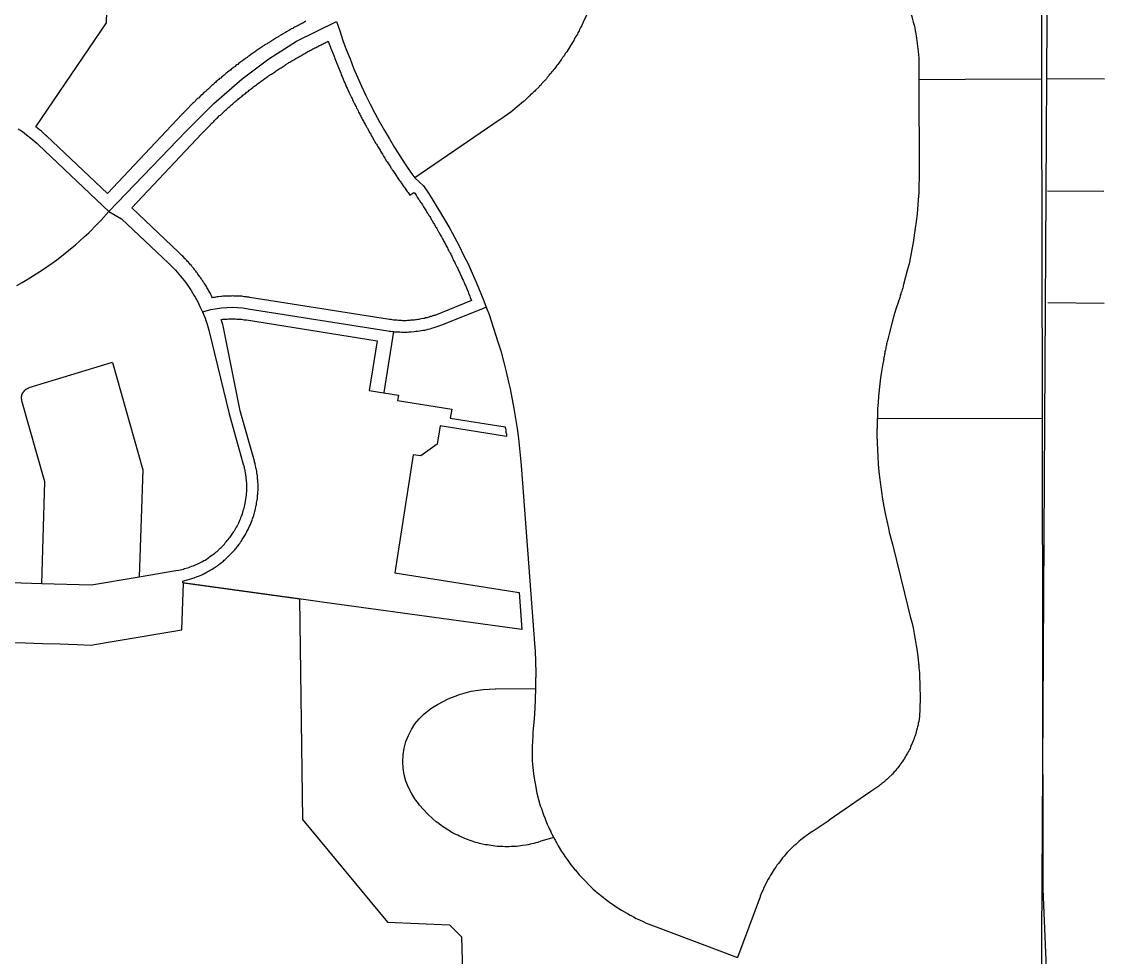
# Model space of a CAD drawing. Extents: x 1 to 394, y 101 to 384.
# Drawn here: x 372.89 to 393.91, y 128.15 to 146.33 of the extents above; entities that cross this region are included whole.
import ezdxf

# ---------------------------------------------------------------- set-up
doc = ezdxf.new("R2010")
doc.units = 0
doc.layers.get('0').update_dxf_attribs({"linetype": 'CONTINUOUS'})

msp = doc.modelspace()

# ---------------------------------------------------------------- linework, layer by layer
at = {"color": 1}
msp.add_lwpolyline([(393.878355, 333.013848), (392.55718, 105.022591)], dxfattribs=at)
at = {"color": 4}
for points in [[(392.686995, 151.822968), (392.695376, 145.434732), (392.695376, 145.21374)], [(389.724094, 147.358161), (389.736352, 147.345904), (389.765057, 147.296769), (389.797744, 147.25172), (389.912326, 147.055284), (389.940927, 147.002064), (389.990062, 146.903899), (390.039197, 146.797499), (390.059626, 146.744278), (390.080055, 146.695143), (390.100485, 146.641922), (390.120914, 146.584616), (390.141343, 146.531395), (390.17403, 146.424985), (390.190373, 146.367678), (390.202631, 146.314457), (390.218974, 146.25715), (390.231232, 146.20393), (390.243489, 146.146623), (390.243489, 146.138242)], [(384.056131, 146.871159), (383.794217, 146.31869), (383.785836, 146.29826), (383.773578, 146.273745), (383.765197, 146.253316), (383.740682, 146.212353), (383.736491, 146.200095), (383.720148, 146.171494), (383.711767, 146.151065), (383.699509, 146.130636), (383.691128, 146.110207), (383.678871, 146.085691), (383.662527, 146.057091), (383.646184, 146.032575), (383.62984, 146.003974), (383.617583, 145.983545), (383.609202, 145.963116), (383.560067, 145.881294), (383.547809, 145.864951), (383.474159, 145.742176), (383.461901, 145.725833), (383.445558, 145.705404), (383.421043, 145.66444), (383.416852, 145.656059), (383.392337, 145.627458), (383.38008, 145.607029), (383.367822, 145.590686), (383.363632, 145.582304), (383.326754, 145.533169), (383.310411, 145.51274), (383.298153, 145.492311), (383.28181, 145.475968), (383.269552, 145.455538), (383.253209, 145.435109), (383.240951, 145.418766), (383.224608, 145.398336), (383.21235, 145.381993), (383.196007, 145.361564), (383.179664, 145.34522), (383.167406, 145.324791), (383.134719, 145.292104), (383.122462, 145.271675), (383.089775, 145.238988), (383.077517, 145.218559), (383.044831, 145.185872), (383.028487, 145.165443), (382.9958, 145.132756), (382.983543, 145.116413), (382.967199, 145.095984), (382.94677, 145.07964), (382.934513, 145.063297), (382.869034, 144.997818), (382.852691, 144.977389), (382.832262, 144.961046), (382.815918, 144.944702), (382.799575, 144.932445), (382.762697, 144.895567), (382.766888, 144.899758), (382.746459, 144.879329), (382.730115, 144.867071), (382.664637, 144.801593), (382.644208, 144.785249), (382.63195, 144.776868)], [(374.58223, 142.635537), (376.08005, 144.198825), (376.616145, 144.739027), (377.168625, 145.217836), (377.688355, 145.602524), (378.224461, 145.94628), (379.002019, 146.326872)], [(379.002019, 146.326872), (379.063411, 146.146812), (379.124804, 145.962655), (379.190282, 145.782584), (379.263932, 145.602524), (379.333496, 145.422453), (379.48901, 145.070505), (379.570832, 144.894541), (379.656739, 144.722652), (379.746733, 144.550774), (379.836726, 144.382982), (379.93091, 144.2152), (380.029076, 144.047408), (380.127241, 143.883712), (380.229492, 143.720016), (380.335902, 143.55632), (380.442302, 143.396721), (380.520038, 143.290321)], [(390.243835, 146.138629), (390.26835, 146.007673), (390.301037, 145.745759), (390.309418, 145.614803), (390.309418, 145.549324), (390.313609, 145.483846), (390.313609, 145.205558)], [(390.313399, 145.205558), (391.209636, 145.209748)], [(390.313399, 145.205558), (390.313399, 145.144165)], [(390.313399, 145.144176), (390.31759, 143.425364)], [(391.209636, 145.209654), (392.695177, 145.213845)], [(392.695177, 145.21374), (392.695177, 144.988662), (392.707435, 138.845975), (392.707435, 138.624983)], [(393.914709, 145.209654), (392.805673, 145.213845)], [(382.631971, 144.775852), (382.509197, 144.669452), (382.386433, 144.571287), (382.320954, 144.522152), (382.259562, 144.477103), (382.194083, 144.432054), (382.181826, 144.423673), (380.52032, 143.29008)], [(372.819133, 144.247332), (372.900955, 144.190025), (372.941918, 144.157338), (372.982882, 144.128737), (373.064703, 144.063259), (373.101581, 144.030572), (373.142544, 143.997885), (373.179317, 143.965199), (373.203832, 143.940683), (374.582974, 142.635213)], [(390.317496, 143.425364), (390.317496, 143.286225), (390.313305, 143.142989), (390.309114, 143.003851), (390.300733, 142.864712), (390.276218, 142.586423), (390.259875, 142.447285), (390.243531, 142.312232), (390.202568, 142.033954), (390.173967, 141.898901), (390.149452, 141.759762), (390.120851, 141.624709), (390.088164, 141.489666), (390.014514, 141.21956), (390.014514, 141.211179)], [(380.520299, 143.290321), (380.688081, 143.134807), (380.798577, 142.975197), (381.003194, 142.647805), (381.10136, 142.480024), (381.199525, 142.308146), (381.293709, 142.140353), (381.383702, 141.968475), (381.46961, 141.792501), (381.555517, 141.620623), (381.637339, 141.440552), (381.715075, 141.264578), (381.862407, 140.904447), (381.907456, 140.781672)], [(392.809769, 143.040676), (393.90243, 143.032294)], [(372.793843, 141.203479), (372.896094, 141.260785), (372.994259, 141.318092), (373.288912, 141.502249), (373.477165, 141.633205), (373.571244, 141.702769), (373.661237, 141.772334), (373.931333, 141.993315), (374.017241, 142.066965), (374.103148, 142.144701), (374.189056, 142.226523), (374.352752, 142.390219), (374.430488, 142.472041), (374.581905, 142.635736)], [(374.58223, 142.635537), (374.827768, 142.496388), (375.736283, 141.636987), (375.875422, 141.497848), (375.908109, 141.460971), (375.940796, 141.420008), (376.006274, 141.346358), (376.03498, 141.305394), (376.067667, 141.264431), (376.153574, 141.141657), (376.178089, 141.100693), (376.20669, 141.05973), (376.231205, 141.014681), (376.25572, 140.973718), (376.304855, 140.883724), (376.325285, 140.838675), (376.3498, 140.793626), (376.390763, 140.703633), (376.399144, 140.687289)], [(390.014661, 141.211378), (390.01047, 141.19912), (390.00628, 141.178691), (389.997898, 141.158262), (389.993708, 141.137833), (389.985327, 141.117403), (389.981136, 141.092888), (389.964793, 141.051925), (389.960602, 141.031496), (389.952221, 141.011067), (389.94803, 140.990637), (389.939649, 140.970208), (389.935458, 140.949779), (389.927077, 140.925264), (389.918696, 140.90892), (389.914505, 140.888491), (389.86537, 140.74116), (389.828598, 140.614299), (389.79172, 140.491525), (389.726242, 140.237793), (389.722051, 140.213278)], [(376.399249, 140.687551), (376.562945, 140.7326), (376.767573, 140.765287), (376.976276, 140.777545), (377.184989, 140.765287), (377.283154, 140.748944), (380.000506, 140.319248), (380.025021, 140.315058), (380.057708, 140.310867), (380.094585, 140.306677), (380.110929, 140.306677)], [(376.399249, 140.687551), (376.411506, 140.65895), (376.42785, 140.613901), (376.448279, 140.564766), (376.464623, 140.519717), (376.480966, 140.470582), (376.497309, 140.425533), (376.509567, 140.376398), (376.521824, 140.335435), (376.914695, 138.710754), (377.188886, 137.732675), (377.20523, 137.675369), (377.20942, 137.646768), (377.217802, 137.618167), (377.221992, 137.593652), (377.230374, 137.565051), (377.242631, 137.479143), (377.242631, 137.450542), (377.246822, 137.421941), (377.246822, 137.39334), (377.251012, 137.364739), (377.251012, 137.192851), (377.246822, 137.16425), (377.246822, 137.135649), (377.222307, 136.96376), (377.213925, 136.935159), (377.209735, 136.906559), (377.193391, 136.849252), (377.18501, 136.824737), (377.168667, 136.76743), (377.160286, 136.742915), (377.148028, 136.714314), (377.139647, 136.685713), (377.127389, 136.661198), (377.119008, 136.632597), (377.094493, 136.583462), (377.082235, 136.554861), (377.069978, 136.530346), (377.053634, 136.505831), (377.041377, 136.481316), (377.025033, 136.456801), (377.012776, 136.4282), (376.996432, 136.407771), (376.930954, 136.309605), (376.926764, 136.305415)], [(380.111054, 140.30696), (380.127398, 140.302769), (380.164171, 140.302769), (380.196857, 140.298578), (380.233735, 140.298578), (380.266422, 140.294388), (380.372821, 140.294388), (380.405508, 140.298578), (380.442385, 140.298578), (380.507864, 140.30696), (380.544636, 140.31115), (380.577323, 140.315341), (380.614201, 140.319531), (380.646887, 140.323722), (380.683765, 140.332103), (380.716452, 140.336294), (380.78193, 140.352637), (380.818703, 140.361018), (380.851389, 140.373276), (380.916868, 140.389619), (381.047825, 140.438754), (381.907236, 140.78251)], [(381.907623, 140.781672), (381.96493, 140.634351)], [(392.813855, 140.867622), (393.910623, 140.855364)], [(381.964909, 140.634351), (382.128605, 140.126889), (382.189997, 139.930454)], [(380.111054, 140.30696), (379.922802, 139.120167)], [(389.724094, 140.212838), (389.719904, 140.200581), (389.715713, 140.176066), (389.711522, 140.159722), (389.703141, 140.135207), (389.69895, 140.110692), (389.690569, 140.086177), (389.686379, 140.065748), (389.682188, 140.041233), (389.677997, 140.020803), (389.673807, 139.996288), (389.669616, 139.975859), (389.661235, 139.951344), (389.652854, 139.910381), (389.648663, 139.885866), (389.644472, 139.865436), (389.636091, 139.816301), (389.631901, 139.795872), (389.62771, 139.771357), (389.62771, 139.767166)], [(382.189997, 139.930454), (382.243218, 139.729933), (382.296439, 139.525316), (382.341488, 139.324784), (382.374175, 139.193827)], [(372.896157, 139.087428), (372.896157, 139.091618), (372.900348, 139.095809), (372.900348, 139.1), (372.904538, 139.10419), (372.904538, 139.112571), (372.908729, 139.112571), (372.908729, 139.116762), (372.912919, 139.120953), (372.912919, 139.125143), (372.91711, 139.125143), (372.91711, 139.129334), (372.921301, 139.133525), (372.921301, 139.137715), (372.925491, 139.137715), (372.925491, 139.141906), (372.933872, 139.150287), (372.933872, 139.154478), (372.938063, 139.154478), (372.938063, 139.158668), (372.942254, 139.162859), (372.946444, 139.162859), (372.946444, 139.167049), (372.950635, 139.167049), (372.954826, 139.17124), (372.954826, 139.175431), (372.959016, 139.175431), (372.959016, 139.179621), (372.963207, 139.179621), (372.967397, 139.183812), (372.971588, 139.183812), (372.971588, 139.188003), (372.975779, 139.188003), (372.98416, 139.196384), (372.98835, 139.196384), (372.992541, 139.200574), (372.996732, 139.200574), (373.000922, 139.204765), (373.009304, 139.204765), (373.009304, 139.208956), (373.017685, 139.208956), (373.021875, 139.213146), (373.026066, 139.213146), (373.030257, 139.217337), (374.650851, 139.708424)], [(374.647708, 139.705376), (375.237013, 137.622347), (375.171535, 135.539318)], [(389.629973, 139.766758), (389.605458, 139.64808), (389.585029, 139.529401), (389.568685, 139.406627), (389.552342, 139.287949), (389.527827, 139.050592), (389.519445, 138.927818), (389.511064, 138.80914), (389.506874, 138.686365), (389.506874, 138.616801)], [(371.259198, 135.592518), (372.237288, 135.445186), (372.265889, 135.440996), (373.276707, 135.412395), (373.338141, 137.389076), (372.892071, 138.960557), (372.892071, 138.964748), (372.88788, 138.968938), (372.88788, 138.985282), (372.88369, 138.989472), (372.88369, 139.042693), (372.88788, 139.046884), (372.88788, 139.063227), (372.892071, 139.067418), (372.892071, 139.083761), (372.896262, 139.083761), (372.896262, 139.087952)], [(382.374154, 139.193827), (382.447804, 138.80914), (382.480491, 138.616801), (382.509092, 138.420366), (382.533607, 138.228017), (382.558122, 138.031581), (382.574465, 137.839243), (382.586723, 137.70419), (382.836358, 134.430272), (382.840549, 134.336193), (382.84893, 134.242113)], [(389.507198, 138.616801), (389.503008, 138.60842), (389.503008, 138.432445), (389.498817, 138.412016), (389.498817, 138.289241)], [(389.507198, 138.616801), (392.707456, 138.625182)], [(392.707456, 138.624983), (392.707456, 138.399905), (392.719713, 129.470292), (393.022548, 122.247212), (393.153526, 119.100155)], [(389.499016, 138.289409), (389.507397, 138.011121), (389.515779, 137.871982), (389.52416, 137.728747), (389.536417, 137.589608), (389.548675, 137.475015)], [(389.54812, 137.475015), (389.564463, 137.331791), (389.584892, 137.192641), (389.605322, 137.049406), (389.629837, 136.910267), (389.658438, 136.771128), (389.687143, 136.627893), (389.71983, 136.488754), (389.736174, 136.411018), (389.801652, 136.177748)], [(375.171535, 135.539318), (375.883615, 135.662093), (375.940921, 135.670474), (375.969627, 135.678855), (375.998228, 135.683046), (376.026829, 135.691427), (376.051344, 135.699808), (376.108651, 135.716152), (376.133166, 135.724533), (376.161767, 135.732914), (376.190368, 135.745172), (376.214883, 135.753553), (376.243589, 135.76581), (376.292724, 135.790325), (376.321324, 135.802583), (376.370459, 135.827098), (376.39906, 135.839356), (376.423575, 135.855699), (376.448091, 135.867957), (376.521741, 135.917092), (376.54217, 135.933435), (376.591305, 135.966122), (376.611734, 135.982465), (376.636249, 135.998809), (376.656678, 136.019238), (376.681193, 136.035581), (376.742586, 136.096974), (376.763015, 136.113317), (376.803979, 136.15428), (376.824408, 136.178795), (376.840751, 136.199225), (376.86118, 136.219654), (376.877524, 136.244169), (376.897953, 136.264598), (376.914296, 136.289113), (376.926554, 136.305457)], [(389.801851, 136.177727), (390.035122, 135.224205)], [(373.276749, 135.412447), (374.24256, 135.383846), (375.171535, 135.53936)], [(390.035122, 135.224205), (390.145618, 134.769942), (390.174219, 134.659446), (390.198734, 134.548961), (390.219163, 134.434368), (390.239592, 134.323872), (390.260021, 134.20929), (390.276365, 134.098794), (390.292708, 133.984202), (390.304966, 133.86962), (390.304966, 133.857363)], [(382.848867, 134.246115), (382.857248, 134.10288), (382.869506, 133.673185), (382.869506, 133.587277)], [(390.305217, 133.857342), (390.305217, 133.853151), (390.309408, 133.828636), (390.309408, 133.804121), (390.313598, 133.783692), (390.313598, 133.759176), (390.317789, 133.734661), (390.317789, 133.714232), (390.32198, 133.689717)], [(382.869328, 133.587246), (382.869328, 133.529939), (382.865137, 133.50951), (382.865137, 133.370371)], [(390.321592, 133.689549), (390.325783, 133.58315), (390.334164, 133.472654), (390.334164, 133.362158), (390.338354, 133.251662), (390.338354, 133.141176), (390.334164, 133.03068), (390.329973, 132.952944)], [(380.344325, 132.314504), (380.348516, 132.339019), (380.397651, 132.457697), (380.454957, 132.576375), (380.524521, 132.682786), (380.606343, 132.785141), (380.696337, 132.875135), (380.798588, 132.956957), (380.835465, 132.981472), (380.962325, 133.063293), (381.171039, 133.169693), (381.392031, 133.255601), (381.617109, 133.316993), (381.85038, 133.353871), (382.08364, 133.366128), (382.092021, 133.366128), (382.865483, 133.370319)], [(382.865242, 133.37035), (382.861051, 133.173915), (382.85267, 132.981566), (382.840412, 132.785131), (382.824069, 132.592792), (382.815688, 132.519142), (382.811497, 132.453664), (382.79924, 132.24495), (382.79924, 132.220435)], [(390.329774, 132.952923), (390.329774, 132.920236), (390.325584, 132.88755), (390.325584, 132.854863), (390.321393, 132.826262), (390.309135, 132.728097), (390.300754, 132.69541), (390.296564, 132.662723), (390.288182, 132.630036), (390.279801, 132.601435), (390.255286, 132.50327), (390.246905, 132.474669), (390.234647, 132.441982), (390.22239, 132.413381), (390.214008, 132.380695), (390.201751, 132.352094), (390.189493, 132.319407), (390.164978, 132.2621), (390.152721, 132.241671)], [(383.21719, 130.477024), (383.131283, 130.452509), (382.971683, 130.403374), (382.910291, 130.382945), (382.873413, 130.374564), (382.836536, 130.362306), (382.762886, 130.345963), (382.721923, 130.337581), (382.685045, 130.3292), (382.611395, 130.320819), (382.574518, 130.312438), (382.537745, 130.308247), (382.496782, 130.304056), (382.459905, 130.304056), (382.423027, 130.299866), (382.386254, 130.299866), (382.345291, 130.295675), (382.271641, 130.295675), (382.230678, 130.299866), (382.1938, 130.299866), (382.157028, 130.304056), (382.12015, 130.304056), (382.079187, 130.308247), (382.04231, 130.312438), (382.005537, 130.320819), (381.96866, 130.32501), (381.931782, 130.333391), (381.890819, 130.337581), (381.780323, 130.362097), (381.74355, 130.374354), (381.706673, 130.382735), (381.633023, 130.40725), (381.600336, 130.419508), (381.526686, 130.444023), (381.493999, 130.456281), (381.420349, 130.488967), (381.387662, 130.501225), (381.354976, 130.521654), (381.318203, 130.537998), (381.252725, 130.570684), (381.089029, 130.67304), (381.060323, 130.693469), (381.027636, 130.713899), (380.999035, 130.738414), (380.966348, 130.762929), (380.937643, 130.783358), (380.880336, 130.832493), (380.85163, 130.861094), (380.794324, 130.910229), (380.769809, 130.93883), (380.687987, 131.020652), (380.614337, 131.106559), (380.593908, 131.139246), (380.569392, 131.167847), (380.544877, 131.200534), (380.524448, 131.229135), (380.504019, 131.261821), (380.454884, 131.335472), (380.397577, 131.450053), (380.348442, 131.572828), (380.315756, 131.695602), (380.295326, 131.826559), (380.291136, 131.95342), (380.295326, 132.084376), (380.315756, 132.211247), (380.344461, 132.313603)], [(382.799763, 132.220383), (382.799763, 132.093522), (382.803954, 132.028044), (382.803954, 131.966651), (382.808145, 131.901173), (382.816526, 131.839781), (382.820716, 131.778388), (382.829098, 131.71291), (382.845441, 131.590146), (382.857699, 131.524667), (382.894471, 131.340511), (382.95995, 131.094962), (382.980379, 131.037655), (383.000808, 130.976263), (383.021237, 130.918956), (383.045752, 130.857563), (383.066182, 130.800257), (383.090697, 130.738864), (383.119403, 130.681558), (383.143918, 130.624251), (383.156175, 130.603822)], [(390.1538, 132.240843), (390.149609, 132.232462), (390.141228, 132.207947), (390.12897, 132.187518), (390.116713, 132.163003), (390.104455, 132.142573), (390.092198, 132.118058), (390.067683, 132.077095), (390.055425, 132.05258), (390.039082, 132.028065), (390.0307, 132.011722), (390.014357, 131.987206), (389.989842, 131.946243), (389.957155, 131.90528), (389.944898, 131.884851), (389.895763, 131.823458), (389.879419, 131.807115), (389.863076, 131.786685), (389.850818, 131.766256), (389.830389, 131.749913), (389.797702, 131.70895), (389.728138, 131.639385), (389.707709, 131.623042), (389.691365, 131.606699), (389.670936, 131.590355), (389.634164, 131.553478), (389.613734, 131.537134), (389.593305, 131.524877), (389.572876, 131.508533), (389.556532, 131.49219), (389.536103, 131.475847), (389.515674, 131.463589), (389.495245, 131.447246), (389.474815, 131.434988), (389.37665, 131.36951)], [(389.376242, 131.369164), (388.570041, 130.816694)], [(388.242649, 130.591606), (388.570041, 130.816694)], [(383.155798, 130.603884), (383.155798, 130.595503), (383.168056, 130.575074), (383.176437, 130.554645), (383.188694, 130.53013), (383.200952, 130.5097), (383.209333, 130.489271), (383.217714, 130.477014)], [(388.242649, 130.591606), (388.168999, 130.542471), (388.132122, 130.51387), (388.095349, 130.489355), (388.021699, 130.432048), (387.989012, 130.403447), (387.952239, 130.374846), (387.919553, 130.34216), (387.886866, 130.313559), (387.755909, 130.182602), (387.727203, 130.149915), (387.694517, 130.113038), (387.665916, 130.080351), (387.608609, 130.006701), (387.584094, 129.974014), (387.555493, 129.937137), (387.530978, 129.900259), (387.502377, 129.859296), (387.453242, 129.785646), (387.428727, 129.744683), (387.408298, 129.70372), (387.383783, 129.666842), (387.301961, 129.503146), (387.285617, 129.462183), (387.265188, 129.417134), (387.232501, 129.335312), (387.228311, 129.323055), (386.790423, 128.14854)], [(383.21719, 130.477024), (383.245791, 130.423803), (383.278478, 130.366497), (383.307079, 130.313276), (383.372558, 130.206866), (383.409435, 130.153645), (383.442122, 130.10451), (383.478999, 130.051289), (383.515772, 130.002154), (383.552649, 129.948933), (383.593612, 129.899798), (383.63049, 129.850663), (383.63468, 129.846473)], [(383.634607, 129.846787), (383.67557, 129.801738), (383.716534, 129.752603), (383.761583, 129.703468), (383.802546, 129.658419), (383.937599, 129.523366), (383.982648, 129.482403), (384.031783, 129.437354), (384.129948, 129.355532), (384.179083, 129.318654), (384.228218, 129.277691), (384.277353, 129.240814), (384.330574, 129.203936), (384.379709, 129.167059), (384.43293, 129.130181), (384.539329, 129.064703), (384.596636, 129.032016), (384.649857, 128.99933), (384.703078, 128.970729), (384.723507, 128.958471)], [(384.723193, 128.958743), (384.772328, 128.934228), (384.821463, 128.905627), (384.870598, 128.885198), (384.968763, 128.836063), (385.017898, 128.815634), (385.071118, 128.795205), (385.120253, 128.774775), (385.161217, 128.762518), (386.789993, 128.148656)]]:
    msp.add_lwpolyline(points, dxfattribs=at)
at = {"color": 3}
for points in [[(378.403641, 146.333252), (378.387298, 146.320994), (378.366868, 146.312613), (378.346439, 146.300356), (378.32601, 146.291974), (378.305581, 146.279717), (378.285151, 146.271336), (378.268808, 146.259078), (378.248379, 146.246821), (378.227949, 146.238439), (378.20752, 146.226182), (378.187091, 146.217801), (378.166662, 146.205543), (378.150318, 146.193286), (378.129889, 146.184904), (378.088926, 146.160389), (378.072582, 146.152008), (378.031619, 146.127493), (378.01119, 146.119112), (377.994846, 146.106854), (377.953883, 146.082339), (377.933454, 146.073958), (377.917111, 146.0617), (377.876147, 146.037185), (377.859804, 146.024928), (377.839375, 146.016546), (377.818945, 146.004289), (377.802602, 145.992031), (377.761639, 145.967516), (377.745295, 145.955259), (377.704332, 145.930744), (377.687989, 145.918486), (377.667559, 145.910105), (377.651216, 145.897847), (377.610253, 145.873332), (377.593909, 145.861075), (377.57348, 145.848817), (377.557137, 145.836559), (377.536707, 145.824302), (377.520364, 145.812044), (377.499935, 145.799787), (377.479506, 145.783443), (377.463162, 145.771186), (377.442733, 145.758928), (377.42639, 145.746671), (377.40596, 145.734413), (377.389617, 145.722156), (377.369188, 145.709898), (377.352844, 145.697641), (377.332415, 145.685383), (377.316072, 145.66904), (377.299728, 145.656782), (377.279299, 145.644525), (377.262956, 145.632267), (377.242526, 145.620009), (377.226183, 145.603666), (377.205754, 145.591408), (377.173067, 145.566893), (377.152638, 145.554636), (377.136294, 145.538292), (377.115865, 145.526035), (377.099522, 145.513777), (377.083178, 145.497434), (377.062749, 145.485176), (377.046406, 145.472919), (377.030062, 145.456575), (377.009633, 145.444318), (376.99329, 145.43206), (376.976946, 145.415717), (376.956517, 145.403459), (376.940173, 145.387116), (376.907487, 145.362601), (376.887057, 145.346258), (376.870714, 145.334), (376.854371, 145.317657), (376.838027, 145.305399), (376.817598, 145.289056), (376.801255, 145.276798), (376.784911, 145.260455), (376.768568, 145.248197), (376.752224, 145.231854), (376.731795, 145.219596), (376.715452, 145.203253), (376.699108, 145.190995), (376.682765, 145.174652), (376.666422, 145.162394), (376.650078, 145.146051), (376.629649, 145.133793), (376.596962, 145.101107), (376.580619, 145.088849), (376.547932, 145.056162), (376.531589, 145.043905), (376.498902, 145.011218), (376.482558, 144.99896), (376.449872, 144.966274), (376.433528, 144.954016), (376.384393, 144.904881), (376.36805, 144.892623), (376.318915, 144.843489), (376.302571, 144.831231), (376.22075, 144.749409), (376.204406, 144.737152), (376.192149, 144.720808), (376.093984, 144.622643), (376.081726, 144.6063), (376.032591, 144.557165), (376.020334, 144.540821), (376.00399, 144.528564), (374.551188, 142.985737), (373.368481, 144.107051), (373.352138, 144.119308), (373.319451, 144.151995), (373.303108, 144.164253), (373.270421, 144.19694), (373.249992, 144.209197), (373.233648, 144.22554), (373.217305, 144.237798), (373.200961, 144.254141), (373.184618, 144.266399), (373.164189, 144.282742), (374.531052, 146.304389), (374.682469, 151.485361)], [(380.033298, 140.54023), (377.315946, 140.969925), (377.295517, 140.974116), (377.271002, 140.974116), (377.250572, 140.978306), (377.226057, 140.982497), (377.205628, 140.982497), (377.181113, 140.986688), (377.160684, 140.990878), (377.115635, 140.990878), (377.091119, 140.995069), (377.001126, 140.995069), (376.976611, 140.99926), (376.956182, 140.995069), (376.8416, 140.995069), (376.817085, 140.990878), (376.796655, 140.990878), (376.77214, 140.986688), (376.751711, 140.986688), (376.702576, 140.978306), (376.682147, 140.978306), (376.657632, 140.974116), (376.637203, 140.969925), (376.612687, 140.965735), (376.592258, 140.961544), (376.580001, 140.981973), (376.571619, 141.002403), (376.559362, 141.022832), (376.550981, 141.043261), (376.526466, 141.084224), (376.518084, 141.104654), (376.505827, 141.120997), (376.493569, 141.141426), (376.485188, 141.161855), (376.47293, 141.182285), (376.460673, 141.198628), (376.436158, 141.239591), (376.4239, 141.255935), (376.399385, 141.296898), (376.387128, 141.313241), (376.362612, 141.354205), (376.346269, 141.370548), (376.334012, 141.390977), (376.309496, 141.423664), (376.297239, 141.444093), (376.280896, 141.460437), (376.268638, 141.480866), (376.252295, 141.497209), (376.240037, 141.513553), (376.227779, 141.533982), (376.211436, 141.550325), (376.199179, 141.566669), (376.182835, 141.587098), (376.166492, 141.603441), (376.154234, 141.619785), (376.137891, 141.636128), (376.125633, 141.652472), (376.10929, 141.668815), (376.092946, 141.689244), (376.076603, 141.705588), (376.064345, 141.721931), (376.015211, 141.771066), (375.998867, 141.783324), (375.933389, 141.848802), (375.024874, 142.708203), (376.383555, 144.152812), (376.494051, 144.263308), (376.506309, 144.279652), (376.58813, 144.361474), (376.604474, 144.373731), (376.620817, 144.390074), (376.633075, 144.406418), (376.665762, 144.439105), (376.682105, 144.451362), (376.73124, 144.500497), (376.747583, 144.512755), (376.796718, 144.56189), (376.813062, 144.574147), (376.845748, 144.606834), (376.862092, 144.619092), (376.894779, 144.651778), (376.911122, 144.664036), (376.931551, 144.680379), (376.947895, 144.696723), (376.964238, 144.70898), (376.980581, 144.725324), (376.996925, 144.737581), (377.013268, 144.753925), (377.029612, 144.766182), (377.045955, 144.782526), (377.066384, 144.798869), (377.082728, 144.811126), (377.099071, 144.82747), (377.115415, 144.839727), (377.131758, 144.856071), (377.152187, 144.868328), (377.168531, 144.880586), (377.184874, 144.896929), (377.201217, 144.909187), (377.221647, 144.92553), (377.23799, 144.937788), (377.254333, 144.954131), (377.270677, 144.966389), (377.291106, 144.978646), (377.307449, 144.99499), (377.323793, 145.007247), (377.344222, 145.023591), (377.376909, 145.048106), (377.397338, 145.064449), (377.430025, 145.088964), (377.450454, 145.101222), (377.466798, 145.117565), (377.483141, 145.129823), (377.50357, 145.14208), (377.519914, 145.154338), (377.540343, 145.170681), (377.556686, 145.182939), (377.577115, 145.195196), (377.609802, 145.219711), (377.630232, 145.236055), (377.646575, 145.248312), (377.667004, 145.26057), (377.683348, 145.272827), (377.703777, 145.285085), (377.72012, 145.297343), (377.740549, 145.3096), (377.756893, 145.321858), (377.777322, 145.334115), (377.793666, 145.346373), (377.814095, 145.35863), (377.830438, 145.370888), (377.850867, 145.387231), (377.871297, 145.399489), (377.88764, 145.40787), (377.908069, 145.420128), (377.924413, 145.432385), (377.965376, 145.4569), (377.981719, 145.469158), (378.002149, 145.481415), (378.018492, 145.493673), (378.059455, 145.518188), (378.075799, 145.530446), (378.096228, 145.542703), (378.116657, 145.551084), (378.133001, 145.563342), (378.173964, 145.587857), (378.190307, 145.600114), (378.210736, 145.608496), (378.2517, 145.633011), (378.268043, 145.645268), (378.288472, 145.65365), (378.308902, 145.665907), (378.325245, 145.678165), (378.345674, 145.686546), (378.386637, 145.711061), (378.407067, 145.719442), (378.42341, 145.7317), (378.443839, 145.743957), (378.464269, 145.752339), (378.484698, 145.764596), (378.505127, 145.772977), (378.521471, 145.785235), (378.5419, 145.797492), (378.562329, 145.805874), (378.582758, 145.818131), (378.603188, 145.826512), (378.623617, 145.83877), (378.63996, 145.847151), (378.660389, 145.859409), (378.701353, 145.875752), (378.721782, 145.88801), (378.742211, 145.896391), (378.76264, 145.908648), (378.78307, 145.91703), (378.803499, 145.929287), (378.823928, 145.937668), (378.840272, 145.94605), (378.881235, 145.843694), (378.885425, 145.823265), (378.893807, 145.802835), (378.902188, 145.77832), (378.959495, 145.635085), (378.967876, 145.61057), (379.082458, 145.3241), (379.090839, 145.299585), (379.09922, 145.279155), (379.111478, 145.258726), (379.152441, 145.15637), (379.164698, 145.135941), (379.197385, 145.054119), (379.209643, 145.03369), (379.234158, 144.972298), (379.246415, 144.951868), (379.254797, 144.931439), (379.263178, 144.915096), (379.275435, 144.894666), (379.291779, 144.853703), (379.304036, 144.833274), (379.32038, 144.792311), (379.332637, 144.771881), (379.348981, 144.730918), (379.361238, 144.710489), (379.36962, 144.69006), (379.381877, 144.66963), (379.390258, 144.649201), (379.402516, 144.632858), (379.418859, 144.591894), (379.431117, 144.571465), (379.439498, 144.551036), (379.451756, 144.530607), (379.460137, 144.510177), (379.472394, 144.493834), (379.480776, 144.473405), (379.493033, 144.452976), (379.501414, 144.432546), (379.525929, 144.391583), (379.534311, 144.371154), (379.546568, 144.35481), (379.554949, 144.334381), (379.567207, 144.313952), (379.575588, 144.293523), (379.587846, 144.273093), (379.600103, 144.25675), (379.608485, 144.236321), (379.633, 144.195358), (379.641381, 144.174928), (379.653638, 144.158585), (379.665896, 144.138156), (379.674277, 144.117726), (379.686535, 144.097297), (379.698792, 144.080954), (379.707174, 144.060525), (379.731689, 144.019561), (379.74007, 144.003218), (379.764585, 143.962255), (379.776842, 143.945911), (379.7891, 143.925482), (379.797481, 143.905053), (379.809739, 143.888709), (379.846616, 143.827317), (379.854997, 143.810973), (379.879513, 143.77001), (379.89177, 143.753667), (379.916285, 143.712704), (379.928543, 143.69636), (379.936924, 143.675931), (379.949182, 143.659587), (379.973697, 143.618624), (379.985954, 143.602281), (379.998212, 143.581852), (380.010469, 143.565508), (380.034984, 143.524545), (380.047242, 143.508202), (380.059499, 143.487772), (380.071757, 143.471429), (380.084015, 143.451), (380.096272, 143.434656), (380.120787, 143.393693), (380.133045, 143.37735), (380.145302, 143.35692), (380.15756, 143.340577), (380.169817, 143.320148), (380.182075, 143.303804), (380.194332, 143.283375), (380.20659, 143.267032), (380.218848, 143.246602), (380.235191, 143.230259), (380.247449, 143.20983), (380.259706, 143.193486), (380.271964, 143.173057), (380.284221, 143.156714), (380.296479, 143.136284), (380.308736, 143.119941), (380.32508, 143.099512), (380.349595, 143.066825), (380.361852, 143.046396), (380.37411, 143.030052), (380.390453, 143.009623), (380.414968, 142.976936), (380.427226, 142.956507), (380.504962, 143.009728), (380.521305, 142.993385), (380.533563, 142.972955), (380.54582, 142.956612), (380.570335, 142.915649), (380.582593, 142.899305), (380.59485, 142.878876), (380.607108, 142.862533), (380.631623, 142.821569), (380.643881, 142.805226), (380.656138, 142.784797), (380.668396, 142.768453), (380.692911, 142.72749), (380.705168, 142.711147), (380.729684, 142.670183), (380.741941, 142.65384), (380.750322, 142.633411), (380.76258, 142.612981), (380.774837, 142.596638), (380.799352, 142.555675), (380.81161, 142.539331), (380.823868, 142.518902), (380.832249, 142.498473), (380.844506, 142.478044), (380.856764, 142.4617), (380.881279, 142.420737), (380.893537, 142.404394), (380.901918, 142.383964), (380.926433, 142.343001), (380.93869, 142.326658), (380.947072, 142.306228), (380.983844, 142.244836), (380.992226, 142.228493), (381.016741, 142.187529), (381.025122, 142.1671), (381.037379, 142.146671), (381.049637, 142.130327), (381.058018, 142.109898), (381.070276, 142.089469), (381.078657, 142.06904), (381.103172, 142.028076), (381.111553, 142.011733), (381.123811, 141.991304), (381.132192, 141.970875), (381.156707, 141.929911), (381.165088, 141.909482), (381.177346, 141.889053), (381.185727, 141.868624), (381.197985, 141.85228), (381.206366, 141.831851), (381.218623, 141.811422), (381.227005, 141.790992), (381.239262, 141.770563), (381.255606, 141.7296), (381.267863, 141.709171), (381.276244, 141.688741), (381.288502, 141.668312), (381.296883, 141.647883), (381.309141, 141.627454), (381.325484, 141.58649), (381.337742, 141.566061), (381.346123, 141.549718), (381.354504, 141.529288), (381.366762, 141.508859), (381.383105, 141.467896), (381.395363, 141.447467), (381.411706, 141.406503), (381.423964, 141.386074), (381.448479, 141.324682), (381.460736, 141.304252), (381.469117, 141.283823), (381.477499, 141.259308), (381.493842, 141.218345), (381.5061, 141.197916), (381.555235, 141.075141), (381.567492, 141.054712), (381.592007, 140.993319), (381.600388, 140.968804), (381.624904, 140.907412), (380.908728, 140.620941), (380.884212, 140.616751), (380.843249, 140.600407), (380.82282, 140.596217), (380.798305, 140.587835), (380.777876, 140.579454), (380.757446, 140.575264), (380.732931, 140.571073), (380.712502, 140.562692), (380.687987, 140.558501), (380.647024, 140.55012), (380.622509, 140.545929), (380.602079, 140.541739), (380.577564, 140.537548), (380.557135, 140.533357), (380.53262, 140.533357), (380.512191, 140.529167), (380.487676, 140.524976), (380.442626, 140.524976), (380.422197, 140.520786), (380.377148, 140.520786), (380.352633, 140.516595), (380.287155, 140.516595), (380.26264, 140.520786), (380.197161, 140.520786), (380.172646, 140.524976), (380.152217, 140.524976), (380.127702, 140.529167), (380.107272, 140.529167), (380.082757, 140.533357), (380.062328, 140.537548), (380.037813, 140.541739)], [(378.269478, 135.113709), (376.018657, 135.424726), (376.018657, 135.457413), (376.035001, 135.461603), (376.05543, 135.469984), (376.079945, 135.474175), (376.100374, 135.482556), (376.124889, 135.486747), (376.145319, 135.495128), (376.169834, 135.499319), (376.210797, 135.515662), (376.235312, 135.524043), (376.296705, 135.548558), (376.32122, 135.55694), (376.382612, 135.581455), (376.403041, 135.593712), (376.423471, 135.602094), (376.4439, 135.614351), (376.448091, 135.614351), (376.46852, 135.626609), (376.488949, 135.63499), (376.529912, 135.659505), (376.546256, 135.667886), (376.587219, 135.692401), (376.603562, 135.704659), (376.644526, 135.729174), (376.660869, 135.741431), (376.681298, 135.753689), (376.713985, 135.778204), (376.734414, 135.794548), (376.767101, 135.819063), (376.78753, 135.835406), (376.803874, 135.847664), (376.820217, 135.864007), (376.836561, 135.876264), (376.869247, 135.908951), (376.885591, 135.921209), (376.983756, 136.019374), (376.996013, 136.035717), (377.012357, 136.052061), (377.024614, 136.068404), (377.040958, 136.084748), (377.053215, 136.101091), (377.069559, 136.12152), (377.081816, 136.137864), (377.09816, 136.154207), (377.110417, 136.174636), (377.122675, 136.19098), (377.134932, 136.211409), (377.14719, 136.227752), (377.159447, 136.248182), (377.171705, 136.264525), (377.19622, 136.305488), (377.208478, 136.321832), (377.232993, 136.362795), (377.241374, 136.379138), (377.253631, 136.399567), (377.262013, 136.419997), (377.27427, 136.440426), (377.282651, 136.460855), (377.294909, 136.481284), (377.311252, 136.522248), (377.32351, 136.542677), (377.364473, 136.645033), (377.368664, 136.665462), (377.377045, 136.689977), (377.393388, 136.73094), (377.397579, 136.75137), (377.40596, 136.775885), (377.414342, 136.816848), (377.422723, 136.837277), (377.426913, 136.861792), (377.435295, 136.902756), (377.443676, 136.927271), (377.447866, 136.9477), (377.447866, 136.972215), (377.456248, 137.013178), (377.460438, 137.037693), (377.464629, 137.058123), (377.464629, 137.082638), (377.46882, 137.103067), (377.46882, 137.127582), (377.47301, 137.148011), (377.47301, 137.19306), (377.477201, 137.217575), (377.477201, 137.348532), (377.47301, 137.373047), (377.47301, 137.418096), (377.46882, 137.438526), (377.46882, 137.463041), (377.464629, 137.48347), (377.464629, 137.507985), (377.460438, 137.528414), (377.456248, 137.552929), (377.452057, 137.573359), (377.452057, 137.593788), (377.447866, 137.618303), (377.443676, 137.638732), (377.435295, 137.663247), (377.426913, 137.704211), (377.422723, 137.728726), (377.418532, 137.749155), (377.410151, 137.769584), (377.40596, 137.790013), (377.127683, 138.768092), (376.800291, 140.41733), (376.7961, 140.441845), (376.763413, 140.54001), (376.787928, 140.544201), (376.808358, 140.544201), (376.832873, 140.548391), (376.877922, 140.548391), (376.902437, 140.552582), (377.041576, 140.552582), (377.066091, 140.548391), (377.11114, 140.548391), (377.135655, 140.544201), (377.156084, 140.544201), (377.205219, 140.535819), (377.225649, 140.531629), (377.250164, 140.531629), (379.791541, 140.12648), (379.636038, 139.16068), (380.204882, 139.070686), (380.188539, 138.964287), (381.240289, 138.796494), (381.211583, 138.62052), (382.279698, 138.452738), (382.279698, 138.444357), (382.283888, 138.419842), (382.288079, 138.399413), (382.288079, 138.378983), (382.292269, 138.354468), (382.29646, 138.334039), (382.300651, 138.309524), (382.300651, 138.289095), (382.304841, 138.268665), (381.011649, 138.473283), (380.954342, 138.121334), (380.639229, 137.89216), (380.491898, 137.912589), (380.131767, 135.620847), (382.55038, 135.236169), (382.603601, 134.519993), (378.724003, 135.052002), (378.269751, 135.113395)], [(372.615449, 134.265885), (372.951023, 134.257503), (373.290693, 134.245246), (373.626267, 134.236865), (373.961851, 134.224607), (374.240129, 134.216226), (374.301522, 134.228483), (374.641192, 134.281704), (375.999873, 134.510878), (376.028474, 135.427575), (378.279295, 135.116558), (378.340687, 130.82363), (379.989925, 128.830636), (381.197188, 128.777416), (381.426363, 128.544145), (381.467326, 127.185474)]]:
    msp.add_lwpolyline(points, dxfattribs=at)

doc.saveas('drawing.dxf')
